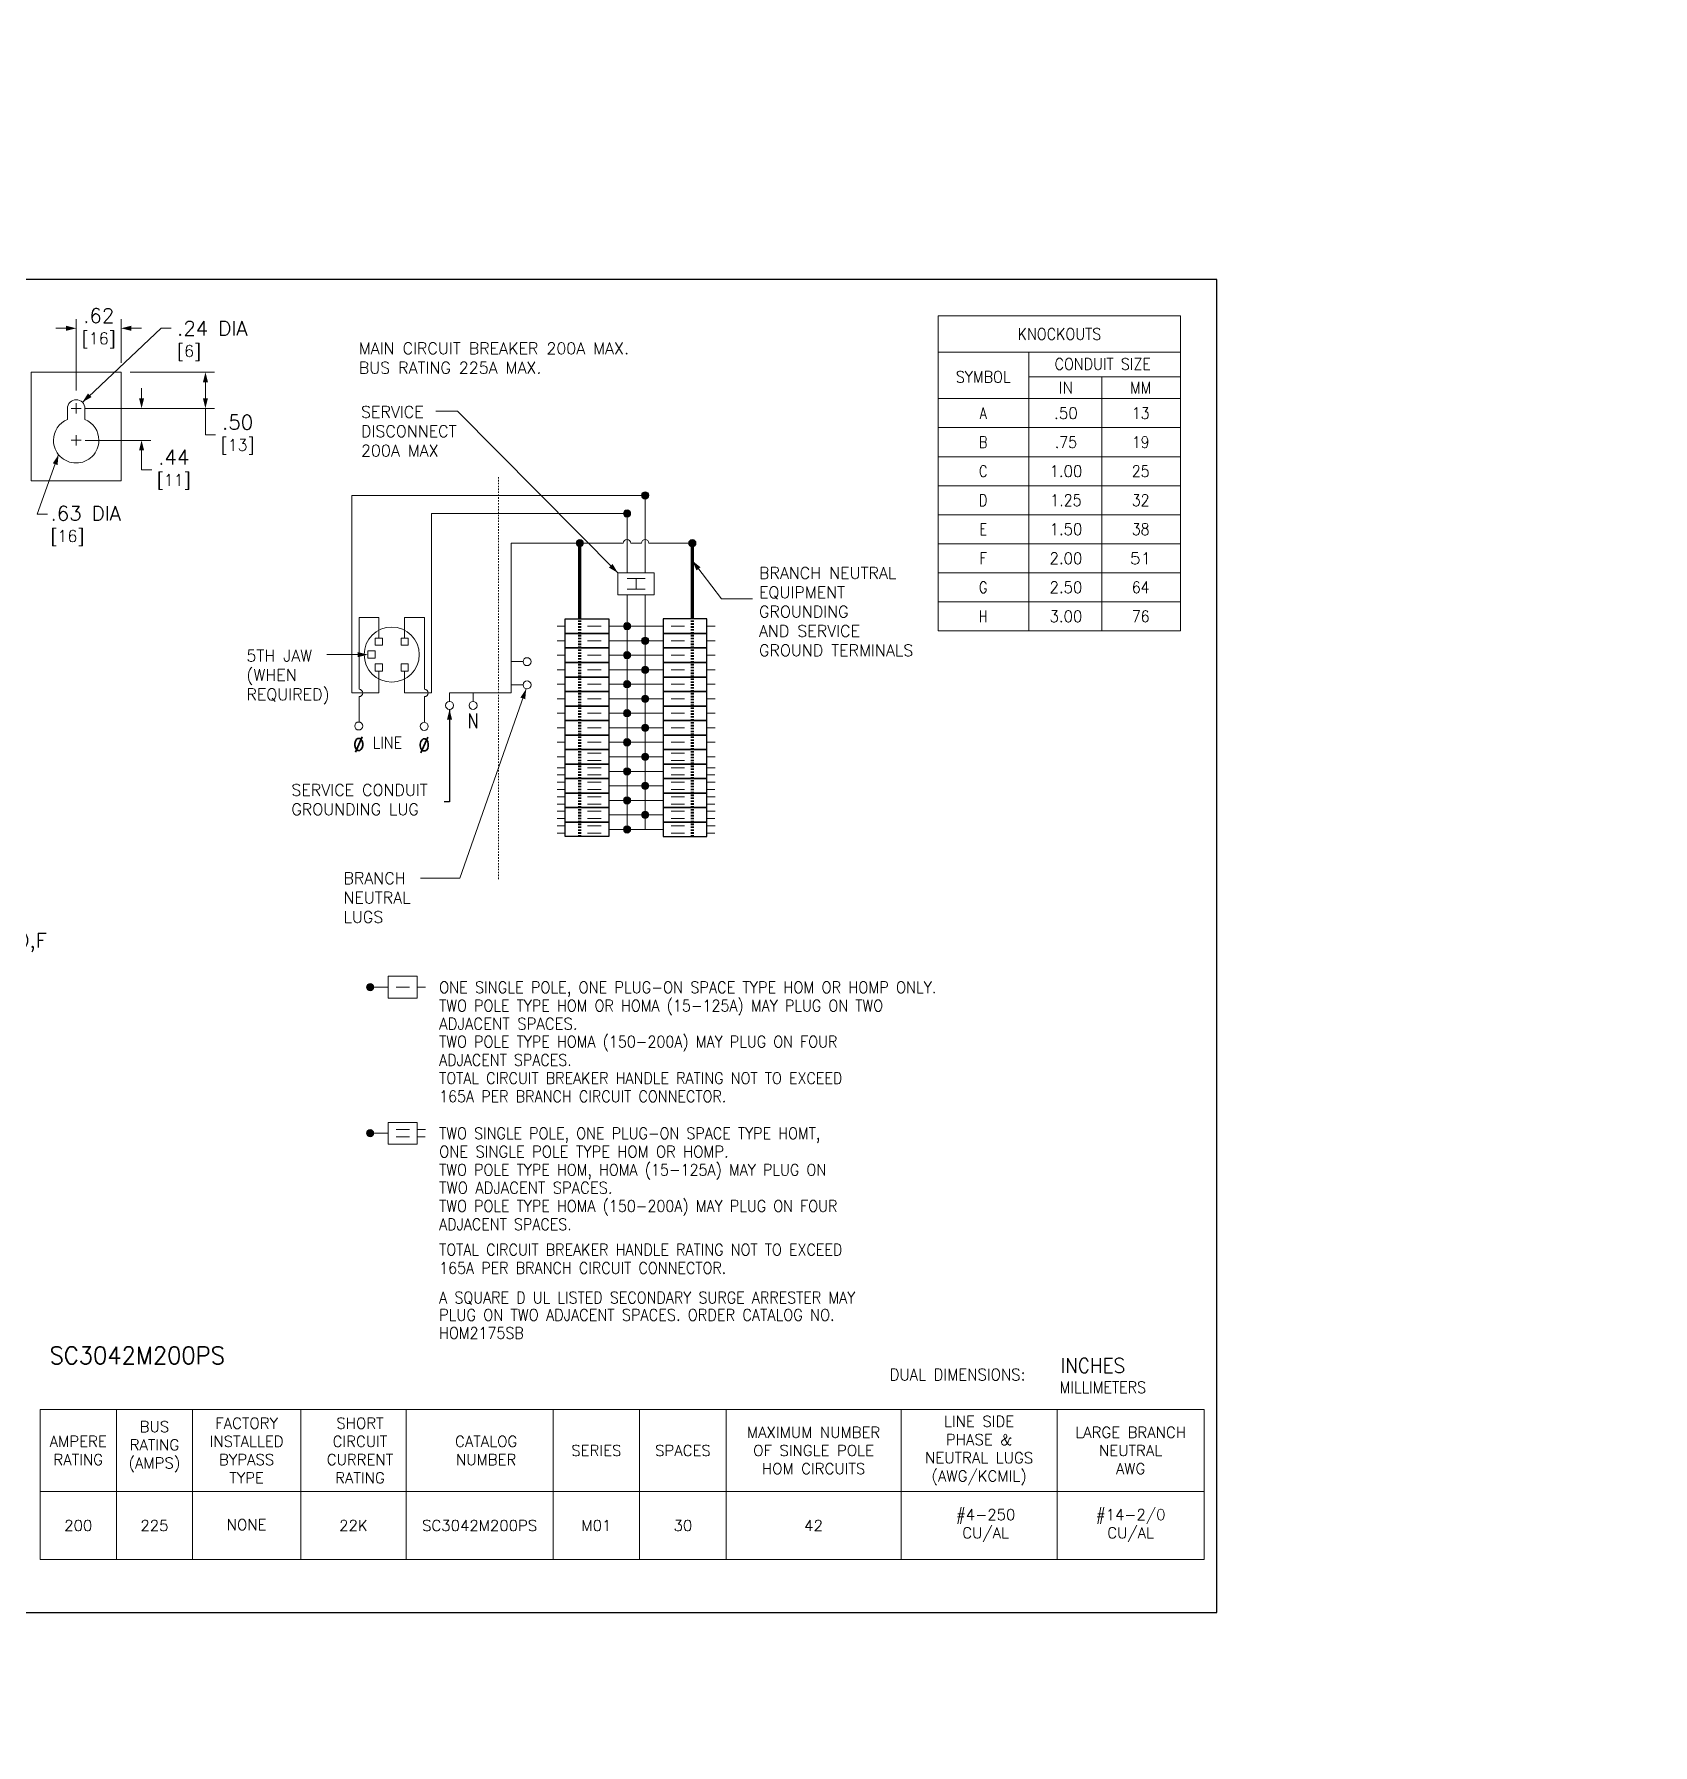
# Model space of a CAD drawing. Header units: inches. Extents: x 0 to 194, y -1 to 118.
# Drawn here: x 82.5 to 194, y 0 to 117.9 of the extents above; entities that cross this region are included whole.
import ezdxf
from ezdxf.enums import TextEntityAlignment as Align

# ---------------------------------------------------------------- set-up
doc = ezdxf.new("R2010")
doc.units = ezdxf.units.IN
doc.header["$MEASUREMENT"] = 0
doc.linetypes.add('CENTER2', pattern=[1.125, 0.75, -0.125, 0.125, -0.125])
doc.linetypes.add('HIDDEN2', pattern=[0.08, 0.035, -0.045])
for name, color, linetype, lineweight in [('CENTER1', 2, 'CENTER2', 20), ('CONTINUOUS1', 7, 'Continuous', 20), ('CONTINUOUS3', 253, 'Continuous', 70), ('DIM', 2, 'Continuous', 20), ('HIDDEN1', 5, 'HIDDEN2', 20), ('TEXT1', 3, 'Continuous', 20), ('TEXT3', 82, 'Continuous', 50)]:
    doc.layers.add(name, color=color, linetype=linetype, lineweight=lineweight)
doc.layers.add('VIEWPORT', color=9, linetype='Continuous', plot=False)
doc.styles.add('RomanS', font='romans.shx')
doc.dimstyles.new('SchneiderElectric Dual Below', dxfattribs={"dimscale": 10, "dimtxt": 0.1, "dimasz": 0.07, "dimexe": 0.0625, "dimexo": 0.0625, "dimgap": 0.04, "dimtad": 0, "dimtih": 1, "dimtoh": 1, "dimrnd": 0.001, "dimzin": 4, "dimdsep": 46, "dimtxsty": 'RomanS', "dimblk": 'SEArrow', "dimcen": 0.09, "dimclrd": 256, "dimclre": 256, "dimclrt": 256, "dimadec": 0, "dimazin": 1, "dimtfac": 1, "dimtofl": 0, "dimtmove": 0, "dimatfit": 3, "dimldrblk": 'SEArrow', "dimfxl": 1, "dimtolj": 1, "dimtzin": 0, "dimlwd": -1, "dimlwe": -1, "dimarcsym": 0})

# ---------------------------------------------------------------- blocks, each defined once
blk = doc.blocks.new('SEArrow')
at = {"linetype": 'ByBlock', "lineweight": -2}
blk.add_lwpolyline([(0, 0, 0, 0.5, 0), (-1, 0, 0.5, 0.5, 0)], format="xyseb", dxfattribs=at)
blk = doc.blocks.new('*D10')
at = {"layer": 'Defpoints', "color": 0, "transparency": 16777216}
for p in [(88.53, 97.6), (88.53, 94.58), (85.43, 92.68)]:
    blk.add_point(p, dxfattribs=at)
at = {"layer": 'DIM', "transparency": 16777216}
for p, q in [((85.43, 93.31), (85.43, 98.23)), ((88.53, 95.21), (88.53, 98.23)), ((84.73, 97.6), (84.03, 97.6)), ((89.23, 97.6), (89.93, 97.6))]:
    blk.add_line(p, q, dxfattribs=at)
at = {"layer": 'DIM', "transparency": 16777216, "xscale": 0.7000000000000001, "yscale": 0.7000000000000001, "zscale": 0.7000000000000001}
blk.add_blockref('SEArrow', (85.43, 97.6), dxfattribs=at)
at = {"layer": 'DIM', "transparency": 16777216, "xscale": 0.7000000000000001, "yscale": 0.7000000000000001, "zscale": 0.7000000000000001, "rotation": 180}
blk.add_blockref('SEArrow', (88.53, 97.6), dxfattribs=at)
at = {"layer": 'DIM', "transparency": 16777216, "insert": (86.98, 97.6), "char_height": 1, "attachment_point": 5, "style": 'RomanS'}
blk.add_mtext('\\A1;.62\\P{\\H0.8x;[16]}', dxfattribs=at)
blk = doc.blocks.new('*D41')
at = {"layer": 'Defpoints', "color": 0, "transparency": 16777216}
for p in [(85.43, 92.08), (85.43, 89.88), (89.93, 89.88)]:
    blk.add_point(p, dxfattribs=at)
at = {"layer": 'DIM', "transparency": 16777216}
for p, q in [((89.93, 92.78), (89.93, 93.48)), ((86.05, 92.08), (90.56, 92.08)), ((86.05, 89.88), (90.56, 89.88)), ((89.93, 89.18), (89.93, 88.48)), ((89.93, 87.85), (89.93, 88.48)), ((90.63, 87.85), (89.93, 87.85))]:
    blk.add_line(p, q, dxfattribs=at)
at = {"layer": 'DIM', "transparency": 16777216, "xscale": 0.7000000000000001, "yscale": 0.7000000000000001, "zscale": 0.7000000000000001}
for p, rotation in [((89.93, 92.08), 270), ((89.93, 89.88), 90)]:
    blk.add_blockref('SEArrow', p, dxfattribs=dict(at, rotation=rotation))
at = {"layer": 'DIM', "transparency": 16777216, "insert": (92.15, 87.85), "char_height": 1, "attachment_point": 5, "style": 'RomanS'}
blk.add_mtext('\\A1;.44\\P{\\H0.8x;[11]}', dxfattribs=at)
blk = doc.blocks.new('*D42')
at = {"layer": 'Defpoints', "color": 0, "transparency": 16777216}
for p in [(88.53, 94.58), (85.43, 92.08), (94.33, 92.08)]:
    blk.add_point(p, dxfattribs=at)
at = {"layer": 'DIM', "transparency": 16777216}
for p, q in [((89.15, 94.58), (94.95, 94.58)), ((94.33, 93.88), (94.33, 92.78)), ((86.05, 92.08), (94.95, 92.08)), ((94.33, 90.26), (94.33, 92.08)), ((95.03, 90.26), (94.33, 90.26))]:
    blk.add_line(p, q, dxfattribs=at)
at = {"layer": 'DIM', "transparency": 16777216, "xscale": 0.7000000000000001, "yscale": 0.7000000000000001, "zscale": 0.7000000000000001}
for p, rotation in [((94.33, 94.58), 90), ((94.33, 92.08), 270)]:
    blk.add_blockref('SEArrow', p, dxfattribs=dict(at, rotation=rotation))
at = {"layer": 'DIM', "transparency": 16777216, "insert": (96.55, 90.26), "char_height": 1, "attachment_point": 5, "style": 'RomanS'}
blk.add_mtext('\\A1;.50\\P{\\H0.8x;[13]}', dxfattribs=at)

msp = doc.modelspace()

# ---------------------------------------------------------------- hatches: boundary and pattern name
at = {"layer": 'CONTINUOUS1'}
h = msp.add_hatch(color=256, dxfattribs=at)
edge = h.paths.add_edge_path()
edge.add_arc((124.621, 86.087), 0.25, 0, 360)
h = msp.add_hatch(color=256, dxfattribs=at)
edge = h.paths.add_edge_path()
edge.add_arc((123.371, 84.837), 0.25, 0, 360)
h = msp.add_hatch(color=256, dxfattribs=at)
edge = h.paths.add_edge_path()
edge.add_arc((120.121, 82.789), 0.25, 0, 360)
h = msp.add_hatch(color=256, dxfattribs=at)
edge = h.paths.add_edge_path()
edge.add_arc((127.871, 82.789), 0.25, 0, 360)
h = msp.add_hatch(color=256, dxfattribs=at)
edge = h.paths.add_edge_path()
edge.add_arc((123.371, 77.072), 0.25, 0, 360)
h = msp.add_hatch(color=256, dxfattribs=at)
edge = h.paths.add_edge_path()
edge.add_arc((124.621, 76.072), 0.25, 0, 360)
h = msp.add_hatch(color=256, dxfattribs=at)
edge = h.paths.add_edge_path()
edge.add_arc((123.371, 75.072), 0.25, 0, 360)
h = msp.add_hatch(color=256, dxfattribs=at)
edge = h.paths.add_edge_path()
edge.add_arc((124.621, 74.072), 0.25, 0, 360)
h = msp.add_hatch(color=256, dxfattribs=at)
edge = h.paths.add_edge_path()
edge.add_arc((123.371, 73.072), 0.25, 0, 360)
h = msp.add_hatch(color=256, dxfattribs=at)
edge = h.paths.add_edge_path()
edge.add_arc((124.621, 72.072), 0.25, 0, 360)
h = msp.add_hatch(color=256, dxfattribs=at)
edge = h.paths.add_edge_path()
edge.add_arc((123.371, 71.072), 0.25, 0, 360)
h = msp.add_hatch(color=256, dxfattribs=at)
edge = h.paths.add_edge_path()
edge.add_arc((124.621, 70.072), 0.25, 0, 360)
h = msp.add_hatch(color=256, dxfattribs=at)
edge = h.paths.add_edge_path()
edge.add_arc((123.371, 69.072), 0.25, 0, 360)
h = msp.add_hatch(color=256, dxfattribs=at)
edge = h.paths.add_edge_path()
edge.add_arc((123.371, 67.072), 0.25, 0, 360)
h = msp.add_hatch(color=256, dxfattribs=at)
edge = h.paths.add_edge_path()
edge.add_arc((124.621, 68.072), 0.25, 0, 360)
h = msp.add_hatch(color=256, dxfattribs=at)
edge = h.paths.add_edge_path()
edge.add_arc((124.621, 66.072), 0.25, 0, 360)
h = msp.add_hatch(color=256, dxfattribs=at)
edge = h.paths.add_edge_path()
edge.add_arc((123.371, 65.072), 0.25, 0, 360)
h = msp.add_hatch(color=256, dxfattribs=at)
edge = h.paths.add_edge_path()
edge.add_arc((124.621, 64.072), 0.25, 0, 360)
h = msp.add_hatch(color=256, dxfattribs=at)
edge = h.paths.add_edge_path()
edge.add_arc((123.371, 63.072), 0.25, 0, 360)
h = msp.add_hatch(color=256, dxfattribs=at)
edge = h.paths.add_edge_path()
edge.add_arc((105.672, 52.202), 0.25, 0, 360)
h = msp.add_hatch(color=256, dxfattribs=at)
edge = h.paths.add_edge_path()
edge.add_arc((105.672, 42.137), 0.25, 0, 360)
at = {"layer": 'TEXT1'}
h = msp.add_hatch(dxfattribs=at)
h.set_pattern_fill('_U', color=256, scale=0.125, angle=45, style=0, pattern_type=0)
h.set_pattern_definition([(45, (193.65831, 117.8632), (-0.08839, 0.08839), [])])
h.paths.add_polyline_path([(193.658, 117.863), (194.033, 117.863)], flags=0)
h = msp.add_hatch(dxfattribs=at)
h.set_pattern_fill('_U', color=256, scale=0.125, angle=45, style=0, pattern_type=0)
h.set_pattern_definition([(45, (177.25831, 116.9512), (-0.08839, 0.08839), [])])
h.paths.add_polyline_path([(177.258, 116.951), (177.633, 116.951)], flags=0)
h = msp.add_hatch(dxfattribs=at)
h.set_pattern_fill('_U', color=256, scale=0.125, angle=45, style=0, pattern_type=0)
h.set_pattern_definition([(45, (193.65831, 16.9092), (-0.08839, 0.08839), [])])
h.paths.add_polyline_path([(193.658, 16.909), (194.033, 16.909)], flags=0)

# ---------------------------------------------------------------- linework, layer by layer
for points in [[(122.121, 76.572), (119.121, 76.572), (119.121, 77.572), (122.121, 77.572)], [(125.871, 76.572), (128.871, 76.572), (128.871, 77.572), (125.871, 77.572)], [(122.121, 75.572), (119.121, 75.572), (119.121, 76.572), (122.121, 76.572)], [(122.121, 74.572), (119.121, 74.572), (119.121, 75.572), (122.121, 75.572)], [(125.871, 75.572), (128.871, 75.572), (128.871, 76.572), (125.871, 76.572)], [(125.871, 74.572), (128.871, 74.572), (128.871, 75.572), (125.871, 75.572)], [(122.121, 73.572), (119.121, 73.572), (119.121, 74.572), (122.121, 74.572)], [(125.871, 73.572), (128.871, 73.572), (128.871, 74.572), (125.871, 74.572)], [(122.121, 72.572), (119.121, 72.572), (119.121, 73.572), (122.121, 73.572)], [(125.871, 72.572), (128.871, 72.572), (128.871, 73.572), (125.871, 73.572)], [(122.121, 71.572), (119.121, 71.572), (119.121, 72.572), (122.121, 72.572)], [(125.871, 71.572), (128.871, 71.572), (128.871, 72.572), (125.871, 72.572)], [(122.121, 70.572), (119.121, 70.572), (119.121, 71.572), (122.121, 71.572)], [(125.871, 70.572), (128.871, 70.572), (128.871, 71.572), (125.871, 71.572)], [(122.121, 69.572), (119.121, 69.572), (119.121, 70.572), (122.121, 70.572)], [(122.121, 68.572), (119.121, 68.572), (119.121, 69.572), (122.121, 69.572)], [(125.871, 69.572), (128.871, 69.572), (128.871, 70.572), (125.871, 70.572)], [(125.871, 68.572), (128.871, 68.572), (128.871, 69.572), (125.871, 69.572)], [(122.121, 67.572), (119.121, 67.572), (119.121, 68.572), (122.121, 68.572)], [(125.871, 67.572), (128.871, 67.572), (128.871, 68.572), (125.871, 68.572)], [(122.121, 66.572), (119.121, 66.572), (119.121, 67.572), (122.121, 67.572)], [(125.871, 66.572), (128.871, 66.572), (128.871, 67.572), (125.871, 67.572)], [(122.121, 65.572), (119.121, 65.572), (119.121, 66.572), (122.121, 66.572)], [(125.871, 65.572), (128.871, 65.572), (128.871, 66.572), (125.871, 66.572)], [(122.121, 64.572), (119.121, 64.572), (119.121, 65.572), (122.121, 65.572)], [(125.871, 64.572), (128.871, 64.572), (128.871, 65.572), (125.871, 65.572)], [(122.121, 63.572), (119.121, 63.572), (119.121, 64.572), (122.121, 64.572)], [(125.871, 63.572), (128.871, 63.572), (128.871, 64.572), (125.871, 64.572)], [(122.121, 62.572), (119.121, 62.572), (119.121, 63.572), (122.121, 63.572)], [(125.871, 62.572), (128.871, 62.572), (128.871, 63.572), (125.871, 63.572)]]:
    msp.add_lwpolyline(points, close=True)
at = {"layer": 'CENTER1'}
for p, q in [((85.779, 92.082), (85.073, 92.082)), ((85.426, 92.434), (85.426, 91.729)), ((85.779, 89.882), (85.073, 89.882)), ((85.426, 90.234), (85.426, 89.529))]:
    msp.add_line(p, q, dxfattribs=at)
at = {"layer": 'CONTINUOUS1'}
for p, q in [((104.41, 86.087), (124.621, 86.087)), ((124.621, 86.087), (124.621, 80.741)), ((124.621, 86.087), (124.621, 80.741)), ((109.914, 84.837), (123.371, 84.837)), ((123.371, 84.837), (123.371, 80.741)), ((123.371, 84.837), (123.371, 80.741)), ((115.389, 82.789), (115.389, 72.473)), ((123.117, 82.789), (115.389, 82.789)), ((123.625, 82.789), (124.367, 82.789)), ((123.371, 80.366), (124.621, 80.366)), ((123.996, 80.366), (123.996, 79.616)), ((123.371, 79.616), (124.621, 79.616)), ((123.371, 62.822), (123.371, 79.241)), ((124.621, 79.241), (124.621, 63.072)), ((104.91, 72.727), (104.91, 77.676)), ((119.121, 77.072), (118.557, 77.072)), ((121.581, 77.072), (120.66, 77.072)), ((122.121, 77.072), (125.871, 77.072)), ((126.41, 77.072), (127.331, 77.072)), ((128.871, 77.072), (129.435, 77.072)), ((119.121, 76.072), (118.557, 76.072)), ((121.581, 76.072), (120.66, 76.072)), ((122.121, 76.072), (125.871, 76.072)), ((126.41, 76.072), (127.331, 76.072)), ((128.871, 76.072), (129.435, 76.072)), ((115.389, 74.63), (116.211, 74.63)), ((119.121, 75.072), (118.557, 75.072)), ((121.581, 75.072), (120.66, 75.072)), ((122.121, 75.072), (125.871, 75.072)), ((126.41, 75.072), (127.331, 75.072)), ((128.871, 75.072), (129.435, 75.072)), ((119.121, 74.072), (118.557, 74.072)), ((121.581, 74.072), (120.66, 74.072)), ((122.121, 74.072), (125.871, 74.072)), ((126.41, 74.072), (127.331, 74.072)), ((128.871, 74.072), (129.435, 74.072)), ((104.91, 70.473), (104.91, 72.219)), ((109.414, 70.473), (109.414, 72.219)), ((115.389, 72.473), (111.145, 72.473)), ((111.147, 71.887), (111.145, 72.473)), ((112.766, 71.887), (112.764, 72.473)), ((115.389, 73.03), (116.211, 73.03)), ((115.389, 73.03), (116.211, 73.03)), ((115.389, 73.03), (116.211, 73.03)), ((119.121, 73.072), (118.557, 73.072)), ((119.121, 72.072), (118.557, 72.072)), ((121.581, 73.072), (120.66, 73.072)), ((121.581, 72.072), (120.66, 72.072)), ((122.121, 73.072), (125.871, 73.072)), ((122.121, 72.072), (125.871, 72.072)), ((126.41, 73.072), (127.331, 73.072)), ((126.41, 72.072), (127.331, 72.072)), ((128.871, 73.072), (129.435, 73.072)), ((128.871, 72.072), (129.435, 72.072)), ((119.121, 71.072), (118.557, 71.072)), ((121.581, 71.072), (120.66, 71.072)), ((122.121, 71.072), (125.871, 71.072)), ((126.41, 71.072), (127.331, 71.072)), ((128.871, 71.072), (129.435, 71.072)), ((119.121, 70.072), (118.557, 70.072)), ((121.581, 70.072), (120.66, 70.072)), ((122.121, 70.072), (125.871, 70.072)), ((126.41, 70.072), (127.331, 70.072)), ((128.871, 70.072), (129.435, 70.072)), ((119.121, 69.072), (118.557, 69.072)), ((121.581, 69.072), (120.66, 69.072)), ((122.121, 69.072), (125.871, 69.072)), ((126.41, 69.072), (127.331, 69.072)), ((128.871, 69.072), (129.435, 69.072)), ((119.121, 68.072), (118.557, 68.072)), ((119.121, 67.322), (118.557, 67.322)), ((121.581, 68.322), (120.66, 68.322)), ((121.581, 67.822), (120.66, 67.822)), ((121.581, 67.322), (120.66, 67.322)), ((122.121, 68.072), (125.871, 68.072)), ((126.41, 68.322), (127.331, 68.322)), ((126.41, 67.822), (127.331, 67.822)), ((126.41, 67.322), (127.331, 67.322)), ((128.871, 68.072), (129.435, 68.072)), ((128.871, 67.322), (129.435, 67.322)), ((119.121, 66.322), (118.557, 66.322)), ((119.13, 66.822), (118.566, 66.822)), ((121.581, 66.822), (120.66, 66.822)), ((121.581, 66.322), (120.66, 66.322)), ((122.121, 67.072), (125.871, 67.072)), ((122.121, 66.072), (125.871, 66.072)), ((126.41, 66.822), (127.331, 66.822)), ((126.41, 66.322), (127.331, 66.322)), ((128.862, 66.822), (129.426, 66.822)), ((128.871, 66.322), (129.435, 66.322)), ((119.121, 65.322), (118.557, 65.322)), ((119.13, 65.822), (118.566, 65.822)), ((121.581, 65.822), (120.66, 65.822)), ((121.581, 65.322), (120.66, 65.322)), ((122.121, 65.072), (125.871, 65.072)), ((126.41, 65.822), (127.331, 65.822)), ((126.41, 65.322), (127.331, 65.322)), ((128.862, 65.822), (129.426, 65.822)), ((128.871, 65.322), (129.435, 65.322)), ((119.121, 64.322), (118.557, 64.322)), ((119.13, 64.822), (118.566, 64.822)), ((119.13, 63.822), (118.566, 63.822)), ((121.581, 64.822), (120.66, 64.822)), ((121.581, 64.322), (120.66, 64.322)), ((121.581, 63.822), (120.66, 63.822)), ((122.121, 64.072), (125.871, 64.072)), ((126.41, 64.822), (127.331, 64.822)), ((126.41, 64.322), (127.331, 64.322)), ((126.41, 63.822), (127.331, 63.822)), ((128.862, 64.822), (129.426, 64.822)), ((128.862, 63.822), (129.426, 63.822)), ((128.871, 64.322), (129.435, 64.322)), ((119.121, 63.322), (118.557, 63.322)), ((119.13, 62.822), (118.566, 62.822)), ((121.581, 63.322), (120.66, 63.322)), ((121.581, 62.822), (120.66, 62.822)), ((122.121, 63.072), (125.871, 63.072)), ((126.41, 63.322), (127.331, 63.322)), ((126.41, 62.822), (127.331, 62.822)), ((128.862, 62.822), (129.426, 62.822)), ((128.871, 63.322), (129.435, 63.322)), ((105.672, 52.202), (106.922, 52.202)), ((107.461, 52.202), (108.382, 52.202)), ((108.922, 52.202), (109.486, 52.202)), ((105.672, 42.137), (106.922, 42.137)), ((105.672, 42.137), (106.922, 42.137)), ((107.461, 42.387), (108.382, 42.387)), ((107.461, 42.387), (108.382, 42.387)), ((107.461, 41.887), (108.382, 41.887)), ((107.461, 41.887), (108.382, 41.887)), ((108.913, 41.887), (109.477, 41.887)), ((108.913, 41.887), (109.477, 41.887)), ((108.922, 42.387), (109.486, 42.387)), ((108.922, 42.387), (109.486, 42.387))]:
    msp.add_line(p, q, dxfattribs=at)
for points in [[(144.813, 98.454), (161.5, 98.454), (161.5, 95.954), (144.813, 95.954)], [(144.813, 95.954), (151.052, 95.954), (151.052, 92.754), (144.813, 92.754)], [(151.052, 95.954), (161.5, 95.954), (161.5, 94.254), (151.052, 94.254)], [(82.326, 94.582), (88.526, 94.582), (88.526, 87.082), (82.326, 87.082)], [(151.052, 94.254), (156.088, 94.254), (156.088, 92.754), (151.052, 92.754)], [(156.088, 94.254), (161.5, 94.254), (161.5, 92.754), (156.088, 92.754)], [(144.813, 92.754), (151.052, 92.754), (151.052, 90.754), (144.813, 90.754)], [(151.052, 92.754), (156.088, 92.754), (156.088, 90.754), (151.052, 90.754)], [(156.088, 92.754), (161.5, 92.754), (161.5, 90.754), (156.088, 90.754)], [(144.813, 90.754), (151.052, 90.754), (151.052, 88.754), (144.813, 88.754)], [(151.052, 90.754), (156.088, 90.754), (156.088, 88.754), (151.052, 88.754)], [(156.088, 90.754), (161.5, 90.754), (161.5, 88.754), (156.088, 88.754)], [(144.813, 88.754), (151.052, 88.754), (151.052, 86.754), (144.813, 86.754)], [(151.052, 88.754), (156.088, 88.754), (156.088, 86.754), (151.052, 86.754)], [(156.088, 88.754), (161.5, 88.754), (161.5, 86.754), (156.088, 86.754)], [(144.813, 86.754), (151.052, 86.754), (151.052, 84.754), (144.813, 84.754)], [(151.052, 86.754), (156.088, 86.754), (156.088, 84.754), (151.052, 84.754)], [(156.088, 86.754), (161.5, 86.754), (161.5, 84.754), (156.088, 84.754)], [(144.813, 84.754), (151.052, 84.754), (151.052, 82.754), (144.813, 82.754)], [(151.052, 84.754), (156.088, 84.754), (156.088, 82.754), (151.052, 82.754)], [(156.088, 84.754), (161.5, 84.754), (161.5, 82.754), (156.088, 82.754)], [(144.813, 82.754), (151.052, 82.754), (151.052, 80.754), (144.813, 80.754)], [(151.052, 82.754), (156.088, 82.754), (156.088, 80.754), (151.052, 80.754)], [(156.088, 82.754), (161.5, 82.754), (161.5, 80.754), (156.088, 80.754)], [(144.813, 80.754), (151.052, 80.754), (151.052, 78.754), (144.813, 78.754)], [(151.052, 80.754), (156.088, 80.754), (156.088, 78.754), (151.052, 78.754)], [(156.088, 80.754), (161.5, 80.754), (161.5, 78.754), (156.088, 78.754)], [(144.813, 78.754), (151.052, 78.754), (151.052, 76.754), (144.813, 76.754)], [(151.052, 78.754), (156.088, 78.754), (156.088, 76.754), (151.052, 76.754)], [(156.088, 78.754), (161.5, 78.754), (161.5, 76.754), (156.088, 76.754)], [(106.522, 75.756), (106.018, 75.756), (106.018, 76.26), (106.522, 76.26)], [(108.306, 75.756), (107.802, 75.756), (107.802, 76.26), (108.306, 76.26)], [(106.018, 74.865), (105.514, 74.865), (105.514, 75.369), (106.018, 75.369)], [(106.522, 73.973), (106.018, 73.973), (106.018, 74.477), (106.522, 74.477)], [(108.306, 73.973), (107.802, 73.973), (107.802, 74.477), (108.306, 74.477)], [(108.922, 51.452), (108.922, 52.952), (106.922, 52.952), (106.922, 51.452)], [(108.922, 41.387), (108.922, 42.887), (106.922, 42.887), (106.922, 41.387)], [(82.944, 23.097), (88.193, 23.097), (88.193, 17.457), (82.944, 17.457)], [(88.193, 23.097), (93.442, 23.097), (93.442, 17.457), (88.193, 17.457)], [(93.442, 23.097), (100.893, 23.097), (100.893, 17.457), (93.442, 17.457)], [(100.893, 23.097), (108.158, 23.097), (108.158, 17.457), (100.893, 17.457)], [(108.158, 23.097), (118.278, 23.097), (118.278, 17.457), (108.158, 17.457)], [(118.278, 23.097), (124.24, 23.097), (124.24, 17.457), (118.278, 17.457)], [(124.24, 23.097), (130.202, 23.097), (130.202, 17.457), (124.24, 17.457)], [(130.202, 23.097), (142.247, 23.097), (142.247, 17.457), (130.202, 17.457)], [(142.247, 23.097), (153.008, 23.097), (153.008, 17.457), (142.247, 17.457)], [(153.008, 23.097), (163.124, 23.097), (163.124, 17.457), (153.008, 17.457)], [(82.944, 17.457), (88.193, 17.457), (88.193, 12.757), (82.944, 12.757)], [(88.193, 17.457), (93.442, 17.457), (93.442, 12.757), (88.193, 12.757)], [(93.442, 17.457), (100.893, 17.457), (100.893, 12.757), (93.442, 12.757)], [(100.893, 17.457), (108.158, 17.457), (108.158, 12.757), (100.893, 12.757)], [(108.158, 17.457), (118.278, 17.457), (118.278, 12.757), (108.158, 12.757)], [(118.278, 17.457), (124.24, 17.457), (124.24, 12.757), (118.278, 12.757)], [(124.24, 17.457), (130.202, 17.457), (130.202, 12.757), (124.24, 12.757)], [(130.202, 17.457), (142.247, 17.457), (142.247, 12.757), (130.202, 12.757)], [(142.247, 17.457), (153.008, 17.457), (153.008, 12.757), (142.247, 12.757)], [(153.008, 17.457), (163.124, 17.457), (163.124, 12.757), (153.008, 12.757)]]:
    msp.add_lwpolyline(points, close=True, dxfattribs=at)
msp.add_lwpolyline([(84.826, 92.082, -0.4142136), (85.426, 92.682, -0.4142136), (86.026, 92.082), (86.026, 91.324, -0.3029576), (86.988, 89.882, -0.4142136), (85.426, 88.319, -0.4142136), (83.863, 89.882, -0.3029576), (84.826, 91.324)], format="xyb", close=True, dxfattribs=at)
for points in [[(106.27, 73.973), (106.27, 72.473), (104.41, 72.473), (104.41, 86.087)], [(108.054, 73.973), (108.054, 72.473), (109.914, 72.473), (109.914, 84.837)], [(127.871, 82.789), (124.875, 82.789)], [(122.746, 79.241), (122.746, 80.741), (125.246, 80.741), (125.246, 79.241), (122.746, 79.241)], [(106.27, 76.26), (106.27, 77.676), (104.91, 77.676)], [(108.054, 76.26), (108.054, 77.676), (109.414, 77.676), (109.414, 72.727)]]:
    msp.add_lwpolyline(points, dxfattribs=at)
for points in [[(123.117, 82.789, -0.4142136), (123.371, 83.043, -0.4142136), (123.625, 82.789)], [(124.367, 82.789, -0.4142136), (124.621, 83.043, -0.4142136), (124.875, 82.789)], [(104.91, 72.727, -0.4142136), (105.164, 72.473, -0.4142136), (104.91, 72.219)], [(109.414, 72.727, -0.4142136), (109.669, 72.473, -0.4142136), (109.414, 72.219)]]:
    msp.add_lwpolyline(points, format="xyb", dxfattribs=at)
for centre, radius in [((124.621, 86.087), 0.25), ((123.371, 84.837), 0.25), ((120.121, 82.789), 0.25), ((127.871, 82.789), 0.25), ((107.162, 75.117), 1.899), ((123.371, 77.072), 0.25), ((124.621, 76.072), 0.25), ((116.486, 74.63), 0.275), ((123.371, 75.072), 0.25), ((124.621, 74.072), 0.25), ((116.486, 73.03), 0.275), ((123.371, 73.072), 0.25), ((124.621, 72.072), 0.25), ((111.144, 71.612), 0.275), ((112.763, 71.612), 0.275), ((123.371, 71.072), 0.25), ((104.892, 70.197), 0.275), ((109.401, 70.167), 0.275), ((124.621, 70.072), 0.25), ((123.371, 69.072), 0.25), ((123.371, 67.072), 0.25), ((124.621, 68.072), 0.25), ((124.621, 66.072), 0.25), ((124.621, 66.072), 0.25), ((123.371, 65.072), 0.25), ((123.371, 65.072), 0.25), ((123.371, 65.072), 0.25), ((124.621, 64.072), 0.25), ((124.621, 64.072), 0.25), ((123.371, 63.072), 0.25), ((123.371, 63.072), 0.25), ((105.672, 52.202), 0.25), ((105.672, 42.137), 0.25)]:
    msp.add_circle(centre, radius, dxfattribs=at)
at = {"layer": 'CONTINUOUS3'}
for p, q in [((120.121, 77.572), (120.121, 82.789)), ((127.871, 77.572), (127.871, 82.789))]:
    msp.add_line(p, q, dxfattribs=at)
at = {"layer": 'CONTINUOUS3', "linetype": 'HIDDEN2'}
for p, q in [((120.121, 62.572), (120.121, 77.572)), ((127.871, 62.572), (127.871, 77.572))]:
    msp.add_line(p, q, dxfattribs=at)
at = {"layer": 'DIM'}
for points in [[(85.862, 92.493), (91.279, 97.601), (91.979, 97.601)], [(84.212, 88.897), (82.745, 84.803), (83.445, 84.803)]]:
    msp.add_lwpolyline(points, dxfattribs=at)
at = {"layer": 'HIDDEN1'}
msp.add_line((114.514, 59.655), (114.514, 87.337), dxfattribs=at)
at = {"layer": 'TEXT1'}
for points in [[(122.746, 80.741), (111.685, 91.9), (110.19, 91.9)], [(127.871, 81.582), (129.873, 78.955), (132.021, 78.955)], [(104.814, 75.117), (102.682, 75.117)], [(116.426, 72.762), (111.864, 59.717), (109.146, 59.717)]]:
    msp.add_lwpolyline(points, dxfattribs=at)
at = {"layer": 'TEXT1', "linetype": 'ByBlock', "lineweight": -2}
msp.add_lwpolyline([(111.144, 71.337), (111.144, 64.98), (110.784, 64.98)], dxfattribs=at)
at = {"layer": 'VIEWPORT'}
msp.add_lwpolyline([(0, 0), (80.025, 0), (80.025, 9.12), (164, 9.12), (164, 100.954), (0, 100.954)], close=True, dxfattribs=at)

# ---------------------------------------------------------------- block references
at = {"layer": 'DIM'}
for p, xscale, yscale, zscale, rotation in [((85.85, 92.506), 0.7000000000000074, 0.7000000000000074, 0.7000000000000074, 223.1848508586231), ((84.212, 88.897), 0.7000000000000022, 0.7000000000000022, 0.7000000000000022, 70.27618711515441)]:
    msp.add_blockref('SEArrow', p, dxfattribs=dict(at, xscale=xscale, yscale=yscale, zscale=zscale, rotation=rotation))
at = {"layer": 'TEXT1'}
for p, xscale, yscale, zscale, rotation in [((122.746, 80.741), 0.7000000000000001, 0.7000000000000001, 0.7000000000000001, 314.7481290380879), ((127.871, 81.582), 0.7000000000000001, 0.7000000000000001, 0.7000000000000001, 127.3104928008255), ((116.426, 72.762), 0.7, 0.7, 0.7, 70.7268980335238), ((111.144, 71.337), 0.6999999999999998, 0.6999999999999998, 0.6999999999999998, 89.99999647343328)]:
    msp.add_blockref('SEArrow', p, dxfattribs=dict(at, xscale=xscale, yscale=yscale, zscale=zscale, rotation=rotation))
at = {"layer": 'TEXT1', "xscale": 0.7000000000000001, "yscale": 0.7000000000000001, "zscale": 0.7000000000000001}
msp.add_blockref('SEArrow', (105.514, 75.117), dxfattribs=at)

# ---------------------------------------------------------------- texts
at = {"layer": 'DIM', "char_height": 1, "attachment_point": 1, "style": 'RomanS'}
for s, insert in [('.24 DIA\\P{\\H0.8x;[6]}', (92.379, 98.101)), ('.63 DIA\\P{\\H0.8x;[16]}', (83.66, 85.35))]:
    msp.add_mtext(s, dxfattribs=dict(at, insert=insert))
at = {"layer": 'TEXT1', "style": 'RomanS'}
for s, height, width, p in [('KNOCKOUTS', 0.8, 0.899335, (153.158, 97.204)), ('CONDUIT SIZE', 0.8, 0.899633, (156.143, 95.137)), ('SYMBOL', 0.8, 0.898447, (147.908, 94.254)), ('IN', 0.8, 0.976187, (153.607, 93.504)), ('MM', 0.8, 0.882523, (158.756, 93.504)), ('A', 0.8, 0.8, (147.908, 91.754)), ('.50', 0.8, 0.951579, (153.607, 91.754)), ('13', 0.8, 0.882523, (158.756, 91.754)), ('B', 0.8, 0.8, (147.908, 89.754)), ('.75', 0.8, 0.89305, (153.607, 89.754)), ('19', 0.8, 0.882523, (158.756, 89.754)), ('C', 0.8, 0.8, (147.908, 87.754)), ('1.00', 0.8, 0.93861, (153.607, 87.754)), ('25', 0.8, 0.882523, (158.756, 87.754)), ('D', 0.8, 0.8, (147.908, 85.754)), ('1.25', 0.8, 0.896304, (153.607, 85.754)), ('32', 0.8, 0.882523, (158.756, 85.754)), ('E', 0.8, 0.8, (147.908, 83.754)), ('1.50', 0.8, 0.93861, (153.607, 83.754)), ('38', 0.8, 0.882523, (158.756, 83.754)), ('F', 0.8, 0.8, (147.908, 81.754)), ('2.00', 0.8, 0.93861, (153.607, 81.754)), ('51', 0.8, 1.09141, (158.756, 81.754)), ('G', 0.8, 0.8, (147.908, 79.754)), ('2.50', 0.8, 0.93861, (153.607, 79.754)), ('64', 0.8, 0.882523, (158.756, 79.754)), ('H', 0.8, 0.8, (147.908, 77.754)), ('3.00', 0.8, 0.93861, (153.607, 77.754)), ('76', 0.8, 0.882523, (158.756, 77.754)), ('N', 1, 0.8, (112.766, 70.556)), ('ø', 1.25, 0.8, (104.895, 69.132)), ('ø', 1.25, 0.8, (109.404, 69.101))]:
    msp.add_text(s, height=height, dxfattribs=dict(at, width=width)).set_placement(p, align=Align.MIDDLE_CENTER)
for s, height, width, p in [('LINE', 0.8, 0.896304, (105.853, 69.046)), ('ONE SINGLE POLE, ONE PLUG-ON SPACE TYPE HOM OR HOMP ONLY.', 0.8, 0.912478, (110.431, 52.192)), ('TWO POLE TYPE HOM OR HOMA (15-125A) MAY PLUG ON TWO', 0.8, 0.899981, (110.431, 50.931)), ('ADJACENT SPACES.', 0.8, 0.939768, (110.431, 49.681)), ('TWO POLE TYPE HOMA (150-200A) MAY PLUG ON FOUR', 0.8, 0.899976, (110.431, 48.443)), ('ADJACENT SPACES. ', 0.8, 0.89982, (110.431, 47.186)), ('TOTAL CIRCUIT BREAKER HANDLE RATING NOT TO EXCEED', 0.8, 0.899979, (110.431, 45.932)), ('165A PER BRANCH CIRCUIT CONNECTOR. ', 0.8, 0.899958, (110.431, 44.676)), ('TWO SINGLE POLE, ONE PLUG-ON SPACE TYPE HOMT ', 0.8, 0.899978, (110.431, 42.127)), ('TWO SINGLE POLE, ONE PLUG-ON SPACE TYPE HOMT,', 0.8, 0.899977, (110.431, 42.127)), ('ONE SINGLE POLE TYPE HOM OR HOMP.', 0.8, 0.924911, (110.431, 40.866)), ('TWO POLE TYPE HOM, HOMA (15-125A) MAY PLUG ON ', 0.8, 0.899976, (110.431, 39.616)), ('TWO ADJACENT SPACES.', 0.8, 0.931436, (110.431, 38.378)), ('TWO POLE TYPE HOMA (150-200A) MAY PLUG ON FOUR ', 0.8, 0.899977, (110.431, 37.122)), ('ADJACENT SPACES. ', 0.8, 0.89982, (110.431, 35.865)), ('TOTAL CIRCUIT BREAKER HANDLE RATING NOT TO EXCEED', 0.8, 0.899979, (110.431, 34.112)), ('165A PER BRANCH CIRCUIT CONNECTOR. ', 0.8, 0.899958, (110.431, 32.856)), ('A SQUARE D UL LISTED SECONDARY SURGE ARRESTER MAY', 0.8, 0.899979, (110.431, 30.815)), ('PLUG ON TWO ADJACENT SPACES. ORDER CATALOG NO.', 0.8, 0.913308, (110.431, 29.621)), ('HOM2175SB', 0.8, 0.899335, (110.431, 28.371)), ('INCHES', 1, 0.925574, (153.238, 26.135)), ('DUAL DIMENSIONS:', 0.8, 0.939768, (141.46, 25.509)), ('MILLIMETERS', 0.8, 0.899561, (153.172, 24.635))]:
    msp.add_text(s, height=height, dxfattribs=dict(at, width=width)).set_placement(p, align=Align.MIDDLE_LEFT)
at = {"layer": 'TEXT1', "insert": (104.893, 96.614), "char_height": 0.8, "attachment_point": 1, "style": 'RomanS'}
msp.add_mtext_dynamic_manual_height_columns('MAIN CIRCUIT BREAKER 200A MAX.\\PBUS RATING 225A MAX.', width=31.10618, gutter_width=1, heights=[2.807], dxfattribs=at)
at = {"layer": 'TEXT1', "style": 'RomanS'}
for s, insert, char_height, attachment_point in [('SERVICE\\PDISCONNECT\\P200A MAX', (105.048, 92.241), 0.8, 1), ('BRANCH NEUTRAL\\PEQUIPMENT\\PGROUNDING\\PAND SERVICE\\PGROUND TERMINALS', (132.464, 81.142), 0.8, 1), ('5TH JAW\\P(WHEN\\PREQUIRED)', (97.154, 75.438), 0.8, 1), ('SERVICE CONDUIT\\PGROUNDING LUG', (100.252, 66.19), 0.8, 1), ('BRANCH \\PNEUTRAL \\PLUGS', (103.836, 60.107), 0.8, 1), ('C,D,F', (79.975, 55.925), 1, 1), ('FACTORY\\PINSTALLED\\PBYPASS\\PTYPE', (97.167, 20.277), 0.752, 5), ('SHORT\\PCIRCUIT\\PCURRENT\\PRATING', (104.976, 20.277), 0.752, 5), ('LINE SIDE\\PPHASE &\\PNEUTRAL LUGS\\P(AWG/KCMIL)', (147.627, 20.277), 0.752, 5), ('AMPERE\\PRATING', (85.568, 20.277), 0.752, 5), ('BUS\\PRATING\\P(AMPS)', (90.817, 20.541), 0.752, 5), ('CATALOG\\PNUMBER', (113.668, 20.277), 0.752, 5), ('MAXIMUM NUMBER\\POF SINGLE POLE\\PHOM CIRCUITS', (136.224, 20.277), 0.752, 5), ('LARGE BRANCH\\PNEUTRAL\\PAWG', (158.066, 20.277), 0.752, 5), ('SERIES', (121.259, 20.277), 0.752, 5), ('SPACES', (127.221, 20.277), 0.752, 5), ('200', (85.568, 15.107), 0.752, 5), ('225', (90.817, 15.107), 0.752, 5), ('NONE', (97.167, 15.164), 0.752, 5), ('22K', (104.526, 15.107), 0.752, 5), ('SC3042M200PS', (113.218, 15.107), 0.752, 5), ('M01', (121.259, 15.107), 0.752, 5), ('30', (127.221, 15.107), 0.752, 5), ('42', (136.224, 15.107), 0.752, 5), ('#4-250\\PCU/AL', (148.077, 15.107), 0.752, 5), ('#14-2/0\\PCU/AL', (158.066, 15.107), 0.752, 5)]:
    msp.add_mtext(s, dxfattribs=dict(at, insert=insert, char_height=char_height, attachment_point=attachment_point))
at = {"layer": 'TEXT3', "style": 'RomanS', "width": 0.954659}
msp.add_text('SC3042M200PS', height=1.2, dxfattribs=at).set_placement((89.633, 26.831), align=Align.MIDDLE_CENTER)

# ---------------------------------------------------------------- dimensions: what is measured, and where the dimension line sits
at = {"layer": 'DIM'}
dim = msp.add_linear_dim(base=(88.526, 97.601), p1=(85.426, 92.682), p2=(88.526, 94.582), text='.62\\P{\\H0.8x;[16]}', dimstyle='SchneiderElectric Dual Below', override={"dimpost": '\\P{\\H0.8x;'}, dxfattribs=at)
dim.commit()
dim.dimension.update_dxf_attribs({"geometry": '*D10', "text_midpoint": (86.976, 97.601)})
for base, p1, p2, text, picture, middle in [((94.326, 92.082), (88.526, 94.582), (85.426, 92.082), '.50\\P{\\H0.8x;[13]}', '*D42', (95.979, 90.264)), ((89.931, 89.882), (85.426, 92.082), (85.426, 89.882), '.44\\P{\\H0.8x;[11]}', '*D41', (90.956, 87.853))]:
    dim = msp.add_linear_dim(base=base, p1=p1, p2=p2, angle=90, text=text, dimstyle='SchneiderElectric Dual Below', override={"dimpost": '\\P{\\H0.8x;', "dimtmove": 1}, dxfattribs=at)
    dim.commit()
    dim.dimension.update_dxf_attribs({"geometry": picture, "text_midpoint": middle, "dimtype": 160})

doc.saveas('drawing.dxf')
